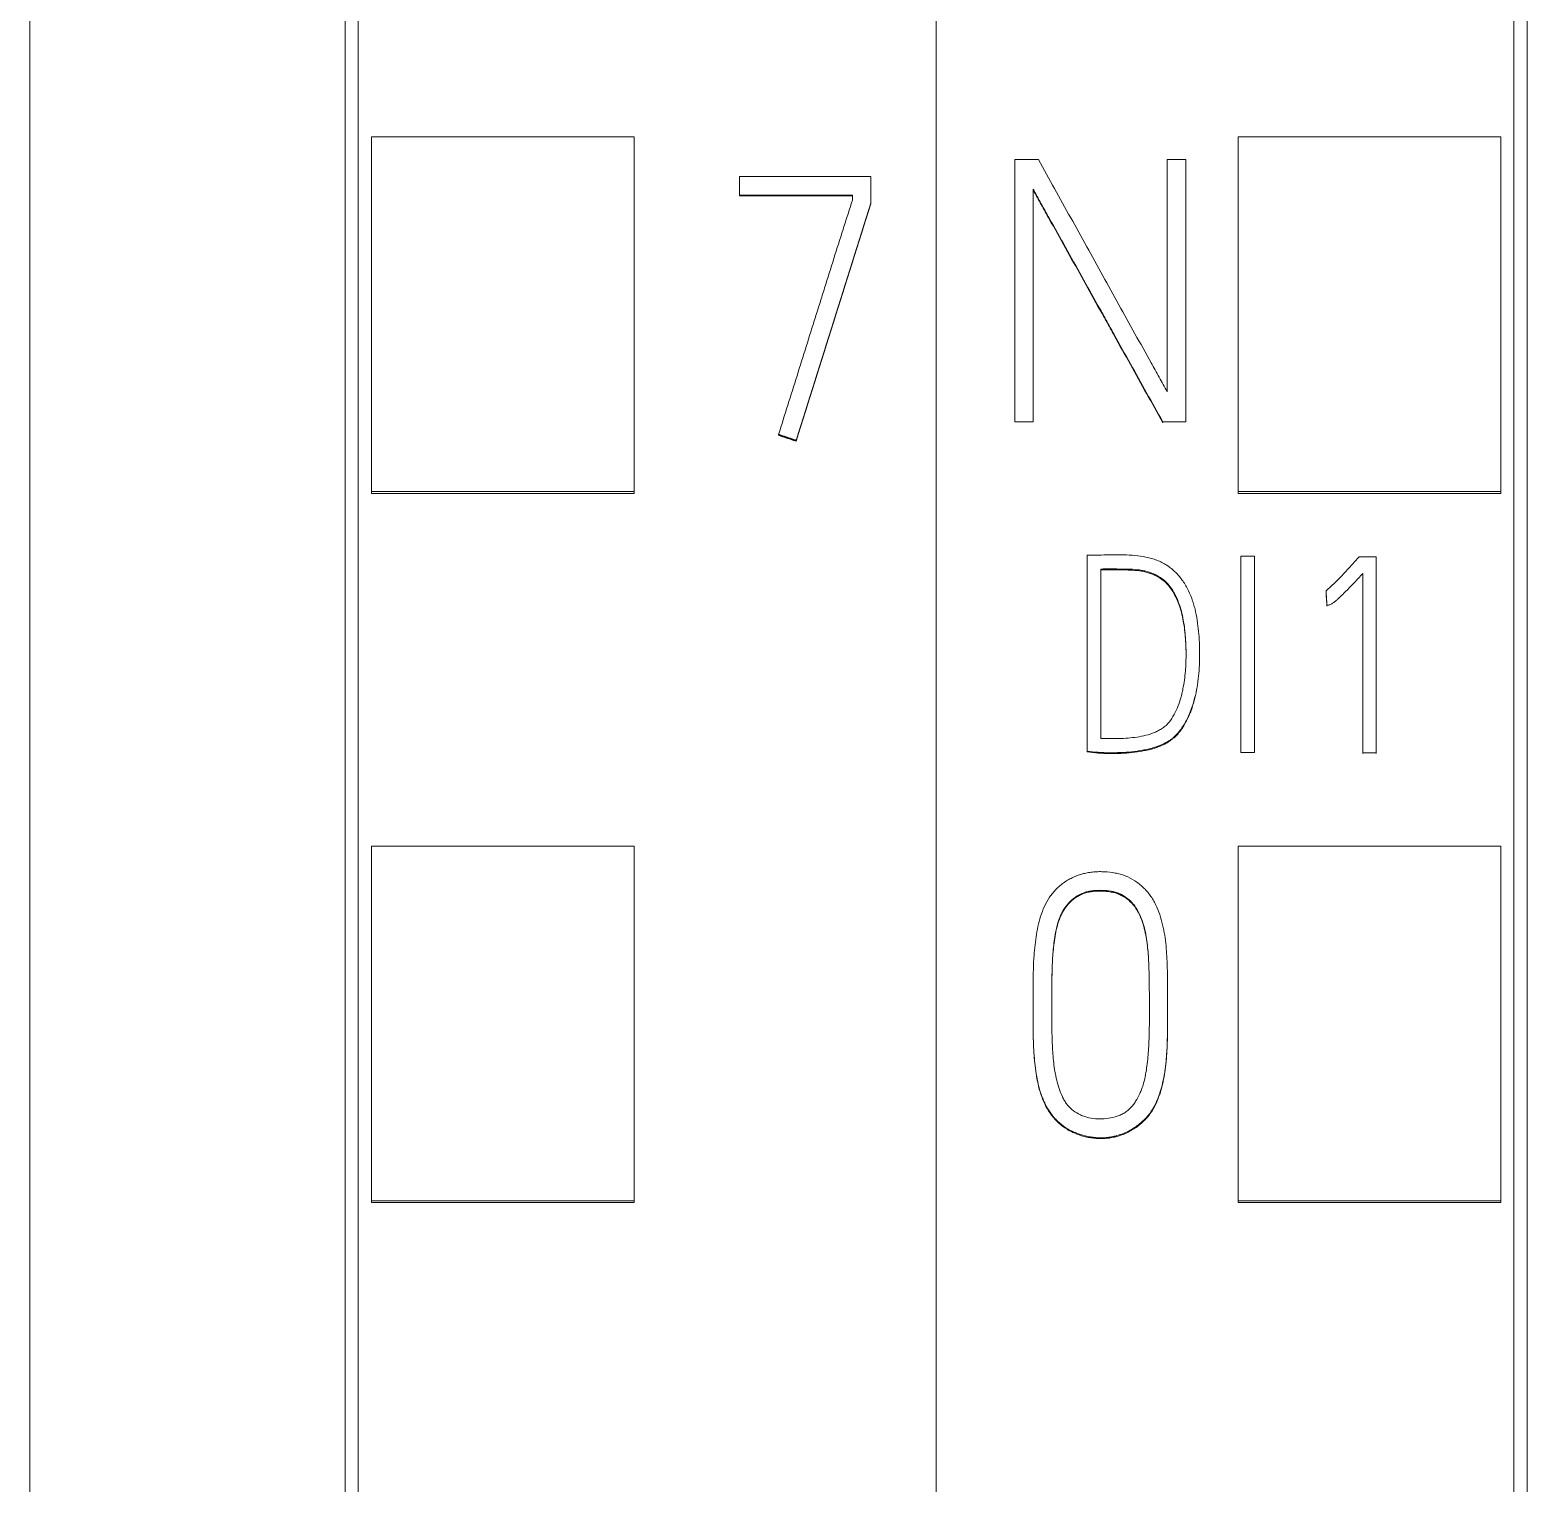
# Model space of a CAD drawing. Header units: millimetres. Extents: x 4134 to 7422, y 1400 to 3585.
# Drawn here: x 6070.55 to 6081.95, y 3281.81 to 3292.87 of the extents above; entities that cross this region are included whole.
import ezdxf

# ---------------------------------------------------------------- set-up
doc = ezdxf.new("R2010")
doc.units = ezdxf.units.MM
doc.layers.add('000-PI-Oprema', color=30, linetype='Continuous', lineweight=5)

# ---------------------------------------------------------------- blocks, each defined once
blk = doc.blocks.new('S7-1500 AI HS - 6ES7531-7NF10-0AB0')
at = {"layer": '000-PI-Oprema', "color": 0, "linetype": 'ByBlock', "lineweight": 0}
for p, q in [((34.8, 134.681), (34.8, 21.262)), ((30.4, 23.585), (30.4, 132.4)), ((30.5, 63.564), (30.5, 66.266)), ((30.5, 66.266), (32.5, 66.266)), ((32.5, 63.564), (32.5, 66.266)), ((33.304, 65.822), (33.304, 65.963)), ((33.304, 65.963), (34.302, 65.963)), ((34.302, 65.963), (34.302, 65.761)), ((33.304, 65.822), (33.304, 65.816)), ((34.164, 65.822), (33.304, 65.822)), ((33.304, 65.816), (34.164, 65.816)), ((34.164, 65.783), (34.164, 65.822)), ((34.302, 65.761), (34.302, 65.755)), ((33.6, 63.999), (33.6, 63.993)), ((33.734, 63.954), (33.734, 63.948)), ((30.5, 63.55), (30.5, 63.564)), ((30.5, 63.564), (32.5, 63.564)), ((30.5, 63.55), (32.5, 63.55)), ((32.5, 63.55), (32.5, 63.564)), ((30.5, 58.163), (30.5, 60.864)), ((30.5, 60.864), (32.5, 60.864)), ((32.5, 58.163), (32.5, 60.864)), ((30.5, 58.15), (30.5, 58.163)), ((30.5, 58.163), (32.5, 58.163)), ((30.5, 58.15), (32.5, 58.15)), ((32.5, 58.15), (32.5, 58.163))]:
    blk.add_line(p, q, dxfattribs=at)
at = {"layer": '000-PI-Oprema', "color": 7, "linetype": 'Continuous', "lineweight": 13}
for centre, major_axis, ratio, start_param, end_param in [((37.836, 14.788), (314.603, 1002.18), 0.017762, 1.525489, 1.527294), ((37.834, 14.853), (314.393, 1001.508), 0.017752, 1.525522, 1.527328)]:
    blk.add_ellipse(centre, major_axis=major_axis, ratio=ratio, start_param=start_param, end_param=end_param, dxfattribs=at)
at = {"layer": '000-PI-Oprema', "color": 0, "linetype": 'ByBlock', "lineweight": 0}
for points, knots in [([(30.3, 23.299), (30.3, 26.64), (30.3, 34.605), (30.3, 47.245), (30.3, 62.731), (30.3, 77.025), (30.3, 91.235), (30.3, 105.802), (30.3, 119.972), (30.3, 129.542), (30.3, 132.586)], [0, 0, 0, 0, 0.091483, 0.21812, 0.346206, 0.515858, 0.610111, 0.736264, 0.916066, 1, 1, 1, 1]), ([(27.9, 129.52), (27.9, 127.497), (27.9, 118.948), (27.9, 105.802), (27.9, 91.235), (27.9, 77.025), (27.9, 62.731), (27.9, 47.245), (27.9, 34.486), (27.9, 25.605), (27.9, 21.348), (27.9, 20.55)], [0, 0, 0, 0, 0.055935, 0.236292, 0.362833, 0.457376, 0.627551, 0.756032, 0.883059, 0.978086, 1, 1, 1, 1]), ([(33.6, 63.999), (33.647, 64.148), (33.694, 64.296), (33.764, 64.519), (33.787, 64.594), (33.834, 64.743), (33.857, 64.817), (33.892, 64.929), (33.904, 64.966), (33.928, 65.04), (33.939, 65.077), (33.974, 65.189), (33.998, 65.263), (34.044, 65.412), (34.068, 65.486), (34.103, 65.598), (34.115, 65.635), (34.133, 65.691), (34.139, 65.709), (34.148, 65.737), (34.151, 65.746), (34.157, 65.765), (34.16, 65.774), (34.164, 65.783)], [0, 0, 0, 0, 0.25, 0.25, 0.375, 0.375, 0.5, 0.5, 0.5625, 0.5625, 0.625, 0.625, 0.75, 0.75, 0.875, 0.875, 0.9375, 0.9375, 0.96875, 0.96875, 0.984375, 0.984375, 1, 1, 1, 1])]:
    blk.add_open_spline(points, degree=3, knots=knots, dxfattribs=at)
for points, weights in [([(33.734, 63.954), (33.667, 63.977), (33.6, 63.999)], [0.499999640066, 0.500000359934, 0.499999640066]), ([(33.6, 63.993), (33.667, 63.97), (33.734, 63.948)], [0.499999909071, 0.500000090929, 0.499999909071])]:
    blk.add_rational_spline(points, weights, degree=2, dxfattribs=at)
blk = doc.blocks.new('SIMATIC S7-1500 TM COUNT - 6ES7550-1AA01-0AB0')
at = {"color": 0, "linetype": 'ByBlock', "lineweight": 0}
for p, q in [((0, -12.319), (0, -125.738)), ((4.4, -14.6), (4.4, -123.415)), ((2.3, -83.436), (2.3, -80.734)), ((4.3, -80.734), (2.3, -80.734)), ((4.3, -83.436), (4.3, -80.734)), ((0.6, -82.906), (0.6, -80.908)), ((0.6, -80.908), (0.78, -80.908)), ((1.76, -82.676), (1.76, -80.908)), ((1.76, -80.908), (1.901, -80.908)), ((1.901, -80.908), (1.901, -82.906)), ((0.739, -81.133), (0.739, -82.906)), ((0.739, -82.906), (0.6, -82.906)), ((1.901, -82.906), (1.726, -82.906)), ((4.3, -83.436), (2.3, -83.436)), ((2.3, -83.45), (2.3, -83.436)), ((4.3, -83.45), (4.3, -83.436)), ((4.3, -83.45), (2.3, -83.45)), ((1.149, -83.92), (1.149, -85.412)), ((2.32, -85.423), (2.32, -83.928)), ((2.32, -83.928), (2.424, -83.928)), ((2.424, -83.928), (2.424, -85.423)), ((3.352, -83.932), (3.221, -83.932)), ((3.352, -85.425), (3.352, -83.932)), ((1.255, -85.315), (1.255, -84.026)), ((3.248, -84.061), (3.248, -85.425)), ((2.969, -84.192), (2.969, -84.198)), ((2.976, -84.302), (2.976, -84.309)), ((2.006, -84.673), (2.006, -84.666)), ((1.149, -85.412), (1.149, -85.418)), ((2.424, -85.423), (2.32, -85.423)), ((3.248, -85.425), (3.352, -85.425)), ((3.248, -85.425), (3.248, -85.431)), ((3.352, -85.425), (3.352, -85.431)), ((2.3, -88.837), (2.3, -86.136)), ((4.3, -86.136), (2.3, -86.136)), ((4.3, -88.837), (4.3, -86.136)), ((1.762, -87.29), (1.762, -87.284)), ((0.739, -87.456), (0.739, -87.462)), ((2.3, -88.85), (2.3, -88.837)), ((4.3, -88.837), (2.3, -88.837)), ((4.3, -88.85), (2.3, -88.85)), ((4.3, -88.85), (4.3, -88.837))]:
    blk.add_line(p, q, dxfattribs=at)
blk.add_polyline3d([(2.969, -84.198, 0), (2.969, -84.2, 0), (2.969, -84.202, 0), (2.97, -84.205, 0), (2.97, -84.207, 0), (2.97, -84.209, 0), (2.97, -84.211, 0), (2.97, -84.213, 0), (2.97, -84.216, 0), (2.97, -84.218, 0), (2.97, -84.22, 0), (2.971, -84.222, 0), (2.971, -84.225, 0), (2.971, -84.227, 0), (2.971, -84.229, 0), (2.971, -84.231, 0), (2.971, -84.233, 0), (2.971, -84.236, 0), (2.971, -84.238, 0), (2.972, -84.24, 0), (2.972, -84.242, 0), (2.972, -84.244, 0), (2.972, -84.247, 0), (2.972, -84.249, 0), (2.972, -84.251, 0), (2.972, -84.253, 0), (2.973, -84.255, 0), (2.973, -84.258, 0), (2.973, -84.26, 0), (2.973, -84.262, 0), (2.973, -84.264, 0), (2.973, -84.267, 0), (2.973, -84.269, 0), (2.973, -84.271, 0), (2.974, -84.273, 0), (2.974, -84.275, 0), (2.974, -84.278, 0), (2.974, -84.28, 0), (2.974, -84.282, 0), (2.974, -84.284, 0), (2.974, -84.286, 0), (2.974, -84.289, 0), (2.975, -84.291, 0), (2.975, -84.293, 0), (2.975, -84.295, 0), (2.975, -84.297, 0), (2.975, -84.3, 0), (2.975, -84.302, 0), (2.975, -84.304, 0), (2.976, -84.306, 0), (2.976, -84.309, 0)], dxfattribs=at)
for points, knots in [([(4.5, -14.414), (4.5, -17.458), (4.5, -27.028), (4.5, -41.198), (4.5, -55.765), (4.5, -69.975), (4.5, -84.269), (4.5, -99.755), (4.5, -112.395), (4.5, -120.36), (4.5, -123.701)], [0, 0, 0, 0, 0.083934, 0.263736, 0.389889, 0.484142, 0.653794, 0.78188, 0.908517, 1, 1, 1, 1]), ([(0.78, -80.908), (0.862, -81.056), (0.943, -81.203), (1.106, -81.498), (1.187, -81.645), (1.351, -81.94), (1.432, -82.087), (1.555, -82.308), (1.596, -82.381), (1.658, -82.492), (1.678, -82.528), (1.719, -82.602), (1.74, -82.639), (1.76, -82.676)], [0, 0, 0, 0, 0.25, 0.25, 0.5, 0.5, 0.75, 0.75, 0.875, 0.875, 0.9375, 0.9375, 1, 1, 1, 1]), ([(1.726, -82.906), (1.644, -82.758), (1.562, -82.61), (1.438, -82.389), (1.397, -82.315), (1.336, -82.204), (1.315, -82.167), (1.274, -82.093), (1.253, -82.056), (1.15, -81.872), (1.068, -81.724), (0.944, -81.502), (0.903, -81.428), (0.841, -81.318), (0.82, -81.281), (0.789, -81.226), (0.779, -81.207), (0.758, -81.17), (0.748, -81.152), (0.739, -81.133)], [0, 0, 0, 0, 0.25, 0.25, 0.375, 0.375, 0.4375, 0.4375, 0.5, 0.5, 0.75, 0.75, 0.875, 0.875, 0.9375, 0.9375, 0.96875, 0.96875, 1, 1, 1, 1]), ([(0.739, -81.139), (0.748, -81.158), (0.758, -81.176), (0.779, -81.213), (0.789, -81.232), (0.82, -81.287), (0.841, -81.324), (0.903, -81.435), (0.944, -81.508), (1.068, -81.73), (1.15, -81.878), (1.253, -82.063), (1.274, -82.099), (1.315, -82.173), (1.336, -82.21), (1.397, -82.321), (1.438, -82.395), (1.562, -82.617), (1.644, -82.764), (1.726, -82.912)], [0, 0, 0, 0, 0.03125, 0.03125, 0.0625, 0.0625, 0.125, 0.125, 0.25, 0.25, 0.5, 0.5, 0.5625, 0.5625, 0.625, 0.625, 0.75, 0.75, 1, 1, 1, 1]), ([(1.149, -85.412), (1.206, -85.42), (1.262, -85.424), (1.375, -85.425), (1.432, -85.423), (1.516, -85.414), (1.544, -85.41), (1.586, -85.403), (1.6, -85.4), (1.628, -85.394), (1.642, -85.39), (1.683, -85.378), (1.71, -85.368), (1.748, -85.349), (1.76, -85.341), (1.779, -85.33), (1.784, -85.326), (1.796, -85.317), (1.802, -85.313), (1.829, -85.289), (1.848, -85.268), (1.873, -85.233), (1.881, -85.221), (1.896, -85.196), (1.903, -85.184), (1.935, -85.12), (1.954, -85.066), (1.972, -84.996), (1.976, -84.982), (1.982, -84.954), (1.99, -84.912), (1.995, -84.87), (2.004, -84.785), (2.006, -84.728), (2.006, -84.643), (2.006, -84.614), (2.003, -84.557), (2.001, -84.529), (1.996, -84.472), (1.992, -84.444), (1.983, -84.387), (1.978, -84.359), (1.968, -84.318), (1.964, -84.304), (1.956, -84.277), (1.951, -84.263), (1.937, -84.223), (1.925, -84.197), (1.905, -84.159), (1.898, -84.147), (1.883, -84.122), (1.874, -84.111), (1.848, -84.076), (1.829, -84.055), (1.797, -84.027), (1.786, -84.018), (1.763, -84.001), (1.751, -83.993), (1.714, -83.972), (1.687, -83.961), (1.646, -83.947), (1.633, -83.943), (1.605, -83.936), (1.591, -83.934), (1.549, -83.926), (1.521, -83.923), (1.464, -83.919), (1.435, -83.918), (1.378, -83.918), (1.349, -83.918), (1.292, -83.919), (1.263, -83.919), (1.206, -83.919), (1.178, -83.919), (1.149, -83.92)], [0, 0, 0, 0, 0.0625, 0.0625, 0.125, 0.125, 0.15625, 0.15625, 0.171875, 0.171875, 0.1875, 0.1875, 0.21875, 0.21875, 0.234375, 0.234375, 0.242188, 0.242188, 0.25, 0.25, 0.28125, 0.28125, 0.296875, 0.296875, 0.3125, 0.3125, 0.375, 0.375, 0.390625, 0.390625, 0.40625, 0.4375, 0.4375, 0.5, 0.5, 0.53125, 0.53125, 0.5625, 0.5625, 0.59375, 0.59375, 0.625, 0.625, 0.640625, 0.640625, 0.65625, 0.65625, 0.6875, 0.6875, 0.703125, 0.703125, 0.71875, 0.71875, 0.75, 0.75, 0.765625, 0.765625, 0.78125, 0.78125, 0.8125, 0.8125, 0.828125, 0.828125, 0.84375, 0.84375, 0.875, 0.875, 0.90625, 0.90625, 0.9375, 0.9375, 0.96875, 0.96875, 1, 1, 1, 1]), ([(3.221, -83.932), (3.201, -83.955), (3.181, -83.977), (3.14, -84.022), (3.12, -84.044), (3.078, -84.088), (3.058, -84.11), (3.014, -84.152), (2.992, -84.172), (2.969, -84.192)], [0, 0, 0, 0, 0.25, 0.25, 0.5, 0.5, 0.75, 0.75, 1, 1, 1, 1]), ([(1.255, -84.026), (1.301, -84.024), (1.347, -84.025), (1.404, -84.026), (1.416, -84.026), (1.439, -84.026), (1.473, -84.027), (1.507, -84.028), (1.542, -84.032), (1.553, -84.034), (1.576, -84.038), (1.587, -84.04), (1.62, -84.048), (1.642, -84.056), (1.684, -84.075), (1.704, -84.087), (1.731, -84.107), (1.74, -84.115), (1.756, -84.13), (1.764, -84.139), (1.786, -84.165), (1.799, -84.184), (1.816, -84.214), (1.822, -84.224), (1.831, -84.245), (1.836, -84.255), (1.858, -84.309), (1.87, -84.352), (1.883, -84.419), (1.887, -84.442), (1.893, -84.487), (1.895, -84.51), (1.901, -84.578), (1.903, -84.623), (1.903, -84.691), (1.903, -84.714), (1.901, -84.759), (1.9, -84.782), (1.894, -84.849), (1.888, -84.894), (1.877, -84.95), (1.875, -84.961), (1.869, -84.984), (1.866, -84.995), (1.857, -85.028), (1.85, -85.05), (1.833, -85.093), (1.823, -85.114), (1.801, -85.154), (1.789, -85.174), (1.771, -85.196), (1.767, -85.2), (1.759, -85.209), (1.755, -85.213), (1.742, -85.225), (1.733, -85.232), (1.714, -85.245), (1.704, -85.25), (1.684, -85.261), (1.673, -85.266), (1.641, -85.279), (1.62, -85.286), (1.575, -85.297), (1.553, -85.302), (1.507, -85.309), (1.484, -85.311), (1.439, -85.315), (1.416, -85.316), (1.37, -85.317), (1.347, -85.317), (1.301, -85.316), (1.278, -85.316), (1.255, -85.315)], [0, 0, 0, 0, 0.0625, 0.0625, 0.078125, 0.078125, 0.09375, 0.125, 0.125, 0.140625, 0.140625, 0.15625, 0.15625, 0.1875, 0.1875, 0.21875, 0.21875, 0.234375, 0.234375, 0.25, 0.25, 0.28125, 0.28125, 0.296875, 0.296875, 0.3125, 0.3125, 0.375, 0.375, 0.40625, 0.40625, 0.4375, 0.4375, 0.5, 0.5, 0.53125, 0.53125, 0.5625, 0.5625, 0.625, 0.625, 0.640625, 0.640625, 0.65625, 0.65625, 0.6875, 0.6875, 0.71875, 0.71875, 0.75, 0.75, 0.757812, 0.757812, 0.765625, 0.765625, 0.78125, 0.78125, 0.796875, 0.796875, 0.8125, 0.8125, 0.84375, 0.84375, 0.875, 0.875, 0.90625, 0.90625, 0.9375, 0.9375, 0.96875, 0.96875, 1, 1, 1, 1]), ([(1.903, -84.676), (1.903, -84.654), (1.903, -84.632), (1.901, -84.586), (1.899, -84.563), (1.895, -84.518), (1.893, -84.495), (1.887, -84.45), (1.883, -84.427), (1.875, -84.383), (1.869, -84.36), (1.857, -84.316), (1.849, -84.294), (1.832, -84.252), (1.822, -84.231), (1.799, -84.191), (1.787, -84.172), (1.764, -84.146), (1.757, -84.137), (1.74, -84.121), (1.731, -84.114), (1.704, -84.093), (1.684, -84.082), (1.653, -84.067), (1.642, -84.063), (1.62, -84.055), (1.609, -84.052), (1.576, -84.043), (1.554, -84.04), (1.508, -84.035), (1.485, -84.034), (1.451, -84.033), (1.439, -84.032), (1.416, -84.032), (1.405, -84.032), (1.347, -84.031), (1.301, -84.03), (1.255, -84.032)], [0, 0, 0, 0, 0.061092, 0.061092, 0.123686, 0.123686, 0.186279, 0.186279, 0.248873, 0.248873, 0.311467, 0.311467, 0.374061, 0.374061, 0.436655, 0.436655, 0.499249, 0.499249, 0.530546, 0.530546, 0.561843, 0.561843, 0.624437, 0.624437, 0.655734, 0.655734, 0.687031, 0.687031, 0.749624, 0.749624, 0.812218, 0.812218, 0.843515, 0.843515, 0.874812, 0.874812, 1, 1, 1, 1]), ([(2.976, -84.302), (2.98, -84.302), (2.983, -84.302), (2.991, -84.3), (2.995, -84.299), (3.002, -84.297), (3.005, -84.295), (3.012, -84.291), (3.015, -84.289), (3.025, -84.282), (3.031, -84.278), (3.043, -84.268), (3.049, -84.263), (3.066, -84.248), (3.077, -84.237), (3.099, -84.216), (3.11, -84.205), (3.143, -84.173), (3.164, -84.151), (3.206, -84.106), (3.227, -84.084), (3.248, -84.061)], [0, 0, 0, 0, 0.03125, 0.03125, 0.0625, 0.0625, 0.09375, 0.09375, 0.125, 0.125, 0.1875, 0.1875, 0.25, 0.25, 0.375, 0.375, 0.5, 0.5, 0.75, 0.75, 1, 1, 1, 1]), ([(2.006, -84.672), (2.006, -84.729), (2.004, -84.785), (1.993, -84.898), (1.984, -84.954), (1.967, -85.023), (1.963, -85.037), (1.955, -85.064), (1.951, -85.078), (1.936, -85.119), (1.925, -85.145), (1.906, -85.184), (1.899, -85.197), (1.885, -85.222), (1.877, -85.234), (1.852, -85.269), (1.833, -85.291), (1.806, -85.315), (1.801, -85.32), (1.789, -85.328), (1.772, -85.341), (1.753, -85.352), (1.728, -85.365), (1.714, -85.371), (1.688, -85.382), (1.674, -85.387), (1.633, -85.4), (1.605, -85.406), (1.549, -85.416), (1.52, -85.42), (1.464, -85.426), (1.435, -85.428), (1.378, -85.431), (1.349, -85.431), (1.263, -85.43), (1.206, -85.426), (1.149, -85.418)], [0, 0, 0, 0, 0.124097, 0.124097, 0.249226, 0.249226, 0.280508, 0.280508, 0.31179, 0.31179, 0.374355, 0.374355, 0.405637, 0.405637, 0.436919, 0.436919, 0.499484, 0.499484, 0.515125, 0.515125, 0.530766, 0.562048, 0.562048, 0.593331, 0.593331, 0.624613, 0.624613, 0.687177, 0.687177, 0.749742, 0.749742, 0.812306, 0.812306, 0.874871, 0.874871, 1, 1, 1, 1]), ([(1.281, -86.331), (1.309, -86.333), (1.336, -86.335), (1.376, -86.343), (1.389, -86.346), (1.415, -86.353), (1.428, -86.357), (1.466, -86.372), (1.49, -86.385), (1.524, -86.407), (1.535, -86.415), (1.556, -86.432), (1.566, -86.441), (1.596, -86.469), (1.614, -86.489), (1.638, -86.522), (1.645, -86.534), (1.659, -86.557), (1.666, -86.569), (1.683, -86.606), (1.694, -86.631), (1.711, -86.682), (1.718, -86.708), (1.728, -86.748), (1.73, -86.761), (1.736, -86.787), (1.743, -86.827), (1.748, -86.867), (1.756, -86.948), (1.758, -87.001), (1.763, -87.162), (1.762, -87.269), (1.762, -87.484), (1.763, -87.592), (1.755, -87.726), (1.753, -87.752), (1.748, -87.806), (1.745, -87.833), (1.732, -87.912), (1.72, -87.964), (1.699, -88.028), (1.695, -88.041), (1.685, -88.066), (1.68, -88.078), (1.663, -88.115), (1.65, -88.138), (1.627, -88.171), (1.619, -88.181), (1.601, -88.202), (1.592, -88.212), (1.563, -88.24), (1.542, -88.257), (1.509, -88.28), (1.498, -88.287), (1.475, -88.301), (1.463, -88.307), (1.426, -88.324), (1.401, -88.333), (1.362, -88.344), (1.349, -88.347), (1.322, -88.352), (1.309, -88.353), (1.269, -88.357), (1.242, -88.357), (1.202, -88.354), (1.189, -88.352), (1.162, -88.348), (1.149, -88.346), (1.109, -88.336), (1.084, -88.328), (1.047, -88.312), (1.035, -88.306), (1.011, -88.294), (0.999, -88.287), (0.965, -88.265), (0.944, -88.249), (0.915, -88.221), (0.906, -88.211), (0.889, -88.191), (0.88, -88.18), (0.857, -88.147), (0.843, -88.124), (0.825, -88.088), (0.819, -88.076), (0.809, -88.051), (0.804, -88.038), (0.791, -88), (0.784, -87.974), (0.772, -87.922), (0.767, -87.896), (0.758, -87.843), (0.755, -87.816), (0.746, -87.736), (0.743, -87.683), (0.737, -87.522), (0.739, -87.415), (0.739, -87.201), (0.738, -87.094), (0.748, -86.934), (0.753, -86.88), (0.765, -86.801), (0.77, -86.774), (0.781, -86.722), (0.788, -86.696), (0.804, -86.645), (0.813, -86.62), (0.835, -86.571), (0.848, -86.547), (0.871, -86.514), (0.879, -86.504), (0.896, -86.483), (0.905, -86.473), (0.934, -86.444), (0.954, -86.427), (0.987, -86.404), (0.998, -86.397), (1.022, -86.384), (1.034, -86.378), (1.07, -86.361), (1.095, -86.352), (1.134, -86.342), (1.147, -86.339), (1.174, -86.335), (1.187, -86.333), (1.214, -86.331), (1.234, -86.33), (1.258, -86.33), (1.268, -86.331), (1.275, -86.331), (1.278, -86.331), (1.281, -86.331)], [0, 0, 0, 0, 0.015625, 0.015625, 0.023437, 0.023437, 0.03125, 0.03125, 0.046875, 0.046875, 0.054687, 0.054687, 0.0625, 0.0625, 0.078125, 0.078125, 0.085937, 0.085937, 0.09375, 0.09375, 0.109375, 0.109375, 0.125, 0.125, 0.132813, 0.132813, 0.140625, 0.15625, 0.15625, 0.1875, 0.1875, 0.25, 0.25, 0.3125, 0.3125, 0.328125, 0.328125, 0.34375, 0.34375, 0.375, 0.375, 0.382813, 0.382813, 0.390625, 0.390625, 0.40625, 0.40625, 0.414062, 0.414062, 0.421875, 0.421875, 0.4375, 0.4375, 0.445313, 0.445313, 0.453125, 0.453125, 0.46875, 0.46875, 0.476563, 0.476563, 0.484375, 0.484375, 0.5, 0.5, 0.507813, 0.507813, 0.515625, 0.515625, 0.53125, 0.53125, 0.539063, 0.539063, 0.546875, 0.546875, 0.5625, 0.5625, 0.570313, 0.570313, 0.578125, 0.578125, 0.59375, 0.59375, 0.601563, 0.601563, 0.609375, 0.609375, 0.625, 0.625, 0.640625, 0.640625, 0.65625, 0.65625, 0.6875, 0.6875, 0.75, 0.75, 0.8125, 0.8125, 0.84375, 0.84375, 0.859375, 0.859375, 0.875, 0.875, 0.890625, 0.890625, 0.90625, 0.90625, 0.914062, 0.914062, 0.921875, 0.921875, 0.9375, 0.9375, 0.945312, 0.945312, 0.953125, 0.953125, 0.96875, 0.96875, 0.976562, 0.976562, 0.984375, 0.984375, 0.992187, 0.996094, 0.998047, 0.998047, 1, 1, 1, 1]), ([(1.502, -86.577), (1.516, -86.595), (1.528, -86.614), (1.549, -86.653), (1.558, -86.674), (1.57, -86.705), (1.573, -86.716), (1.58, -86.737), (1.589, -86.77), (1.596, -86.802), (1.607, -86.868), (1.612, -86.912), (1.618, -87.001), (1.62, -87.046), (1.623, -87.18), (1.624, -87.269), (1.624, -87.447), (1.624, -87.536), (1.618, -87.67), (1.616, -87.715), (1.609, -87.782), (1.606, -87.804), (1.6, -87.848), (1.593, -87.892), (1.582, -87.935), (1.572, -87.967), (1.568, -87.978), (1.56, -87.999), (1.556, -88.009), (1.542, -88.04), (1.532, -88.06), (1.513, -88.088), (1.507, -88.097), (1.493, -88.115), (1.486, -88.123), (1.47, -88.139), (1.461, -88.147), (1.443, -88.161), (1.434, -88.167), (1.415, -88.178), (1.405, -88.182), (1.384, -88.191), (1.373, -88.194), (1.341, -88.203), (1.319, -88.207), (1.275, -88.213), (1.252, -88.214), (1.207, -88.212), (1.185, -88.209), (1.153, -88.202), (1.142, -88.199), (1.121, -88.192), (1.11, -88.187), (1.08, -88.173), (1.061, -88.162), (1.039, -88.145), (1.034, -88.141), (1.026, -88.134), (1.022, -88.13), (1.01, -88.118), (1.002, -88.11), (0.989, -88.092), (0.983, -88.083), (0.971, -88.064), (0.966, -88.054), (0.952, -88.023), (0.944, -88.002), (0.93, -87.96), (0.923, -87.939), (0.913, -87.896), (0.909, -87.874), (0.897, -87.808), (0.892, -87.763), (0.886, -87.675), (0.884, -87.631), (0.88, -87.498), (0.88, -87.41), (0.88, -87.233), (0.881, -87.145), (0.885, -87.012), (0.888, -86.968), (0.896, -86.88), (0.902, -86.836), (0.914, -86.771), (0.919, -86.749), (0.931, -86.706), (0.939, -86.685), (0.952, -86.655), (0.957, -86.645), (0.967, -86.625), (0.973, -86.616), (0.992, -86.588), (1.006, -86.571), (1.03, -86.548), (1.038, -86.541), (1.056, -86.527), (1.065, -86.521), (1.093, -86.503), (1.113, -86.494), (1.145, -86.484), (1.156, -86.481), (1.177, -86.477), (1.188, -86.475), (1.221, -86.472), (1.244, -86.472), (1.288, -86.473), (1.31, -86.475), (1.343, -86.481), (1.354, -86.483), (1.375, -86.489), (1.386, -86.493), (1.416, -86.506), (1.435, -86.518), (1.462, -86.538), (1.471, -86.545), (1.483, -86.557), (1.489, -86.563), (1.494, -86.569), (1.498, -86.573), (1.5, -86.575), (1.502, -86.577)], [0, 0, 0, 0, 0.015625, 0.015625, 0.03125, 0.03125, 0.039062, 0.039062, 0.046875, 0.0625, 0.0625, 0.09375, 0.09375, 0.125, 0.125, 0.1875, 0.1875, 0.25, 0.25, 0.28125, 0.28125, 0.296875, 0.296875, 0.3125, 0.328125, 0.328125, 0.335937, 0.335937, 0.34375, 0.34375, 0.359375, 0.359375, 0.367187, 0.367187, 0.375, 0.375, 0.382812, 0.382812, 0.390625, 0.390625, 0.398437, 0.398437, 0.40625, 0.40625, 0.421875, 0.421875, 0.4375, 0.4375, 0.453125, 0.453125, 0.460937, 0.460937, 0.46875, 0.46875, 0.484375, 0.484375, 0.488281, 0.488281, 0.492187, 0.492187, 0.5, 0.5, 0.507812, 0.507812, 0.515625, 0.515625, 0.53125, 0.53125, 0.546875, 0.546875, 0.5625, 0.5625, 0.59375, 0.59375, 0.625, 0.625, 0.6875, 0.6875, 0.75, 0.75, 0.78125, 0.78125, 0.8125, 0.8125, 0.828125, 0.828125, 0.84375, 0.84375, 0.851562, 0.851562, 0.859375, 0.859375, 0.875, 0.875, 0.882812, 0.882812, 0.890625, 0.890625, 0.90625, 0.90625, 0.914062, 0.914062, 0.921875, 0.921875, 0.9375, 0.9375, 0.953125, 0.953125, 0.960938, 0.960938, 0.96875, 0.96875, 0.984375, 0.984375, 0.992188, 0.992188, 0.996094, 0.998047, 0.998047, 1, 1, 1, 1]), ([(1.502, -86.584), (1.487, -86.566), (1.471, -86.551), (1.444, -86.53), (1.435, -86.524), (1.415, -86.513), (1.405, -86.508), (1.385, -86.499), (1.374, -86.495), (1.353, -86.489), (1.342, -86.487), (1.308, -86.481), (1.286, -86.479), (1.241, -86.478), (1.219, -86.478), (1.186, -86.482), (1.174, -86.483), (1.152, -86.488), (1.142, -86.491), (1.12, -86.498), (1.11, -86.502), (1.09, -86.512), (1.08, -86.517), (1.052, -86.535), (1.034, -86.549), (1.01, -86.573), (1.003, -86.582), (0.989, -86.599), (0.975, -86.617), (0.964, -86.637), (0.954, -86.657), (0.949, -86.667), (0.936, -86.698), (0.929, -86.719), (0.917, -86.762), (0.913, -86.784), (0.9, -86.85), (0.895, -86.894), (0.887, -86.983), (0.885, -87.027), (0.881, -87.16), (0.88, -87.249), (0.88, -87.349), (0.88, -87.36), (0.88, -87.371)], [0, 0, 0, 0, 0.048783, 0.048783, 0.073174, 0.073174, 0.097566, 0.097566, 0.121957, 0.121957, 0.146349, 0.146349, 0.195131, 0.195131, 0.243914, 0.243914, 0.268306, 0.268306, 0.292697, 0.292697, 0.317089, 0.317089, 0.34148, 0.34148, 0.390263, 0.390263, 0.414654, 0.414654, 0.439046, 0.463437, 0.463437, 0.487829, 0.487829, 0.536612, 0.536612, 0.585394, 0.585394, 0.68296, 0.68296, 0.780526, 0.780526, 0.975657, 0.975657, 1, 1, 1, 1]), ([(1.624, -87.384), (1.624, -87.376), (1.624, -87.367), (1.624, -87.27), (1.623, -87.181), (1.62, -87.049), (1.618, -87.004), (1.612, -86.916), (1.607, -86.872), (1.591, -86.784), (1.581, -86.741), (1.558, -86.679), (1.549, -86.659), (1.533, -86.629), (1.525, -86.615), (1.514, -86.599), (1.509, -86.592), (1.505, -86.588), (1.503, -86.586), (1.502, -86.584)], [0, 0, 0, 0, 0.030538, 0.030538, 0.353692, 0.353692, 0.515269, 0.515269, 0.676846, 0.676846, 0.838423, 0.838423, 0.919212, 0.919212, 0.959606, 0.979803, 0.989901, 0.989901, 1, 1, 1, 1]), ([(0.739, -87.462), (0.739, -87.524), (0.739, -87.585), (0.744, -87.7), (0.747, -87.754), (0.756, -87.834), (0.76, -87.86), (0.769, -87.913), (0.774, -87.94), (0.787, -87.992), (0.795, -88.018), (0.813, -88.068), (0.824, -88.093), (0.849, -88.141), (0.863, -88.163), (0.887, -88.195), (0.896, -88.206), (0.914, -88.225), (0.923, -88.235), (0.954, -88.262), (0.975, -88.278), (1.009, -88.299), (1.021, -88.306), (1.045, -88.317), (1.058, -88.323), (1.095, -88.338), (1.121, -88.346), (1.16, -88.354), (1.174, -88.356), (1.201, -88.36), (1.214, -88.361), (1.254, -88.363), (1.281, -88.363), (1.321, -88.358), (1.334, -88.356), (1.361, -88.35), (1.374, -88.347), (1.413, -88.336), (1.438, -88.326), (1.474, -88.308), (1.485, -88.301), (1.508, -88.287), (1.52, -88.28), (1.552, -88.256), (1.573, -88.238), (1.6, -88.209), (1.609, -88.199), (1.626, -88.178), (1.634, -88.167), (1.656, -88.133), (1.669, -88.109), (1.685, -88.072), (1.69, -88.06), (1.699, -88.034), (1.704, -88.022), (1.724, -87.957), (1.735, -87.905), (1.75, -87.8), (1.754, -87.747), (1.76, -87.64), (1.762, -87.587), (1.763, -87.48), (1.762, -87.426), (1.762, -87.345), (1.762, -87.318), (1.762, -87.29)], [0, 0, 0, 0, 0.073374, 0.073374, 0.137233, 0.137233, 0.169162, 0.169162, 0.201092, 0.201092, 0.233021, 0.233021, 0.264951, 0.264951, 0.29688, 0.29688, 0.312845, 0.312845, 0.32881, 0.32881, 0.360739, 0.360739, 0.376704, 0.376704, 0.392669, 0.392669, 0.424598, 0.424598, 0.440563, 0.440563, 0.456528, 0.456528, 0.488457, 0.488457, 0.504422, 0.504422, 0.520387, 0.520387, 0.552316, 0.552316, 0.568281, 0.568281, 0.584246, 0.584246, 0.616175, 0.616175, 0.63214, 0.63214, 0.648105, 0.648105, 0.680034, 0.680034, 0.695999, 0.695999, 0.711964, 0.711964, 0.775823, 0.775823, 0.839682, 0.839682, 0.903541, 0.903541, 0.9674, 0.9674, 1, 1, 1, 1])]:
    blk.add_open_spline(points, degree=3, knots=knots, dxfattribs=at)
blk.add_rational_spline([(2.969, -84.192), (2.972, -84.247), (2.976, -84.302)], [0.499999971694, 0.500000028306, 0.499999971694], degree=2, dxfattribs=at)

msp = doc.modelspace()

# ---------------------------------------------------------------- block references
at = {"layer": '000-PI-Oprema', "color": 0, "linetype": 'ByBlock', "lineweight": 0}
for name, p in [('S7-1500 AI HS - 6ES7531-7NF10-0AB0', (6042.648, 3225.791)), ('SIMATIC S7-1500 TM COUNT - 6ES7550-1AA01-0AB0', (6077.448, 3372.791))]:
    msp.add_blockref(name, p, dxfattribs=at)

doc.saveas('drawing.dxf')
